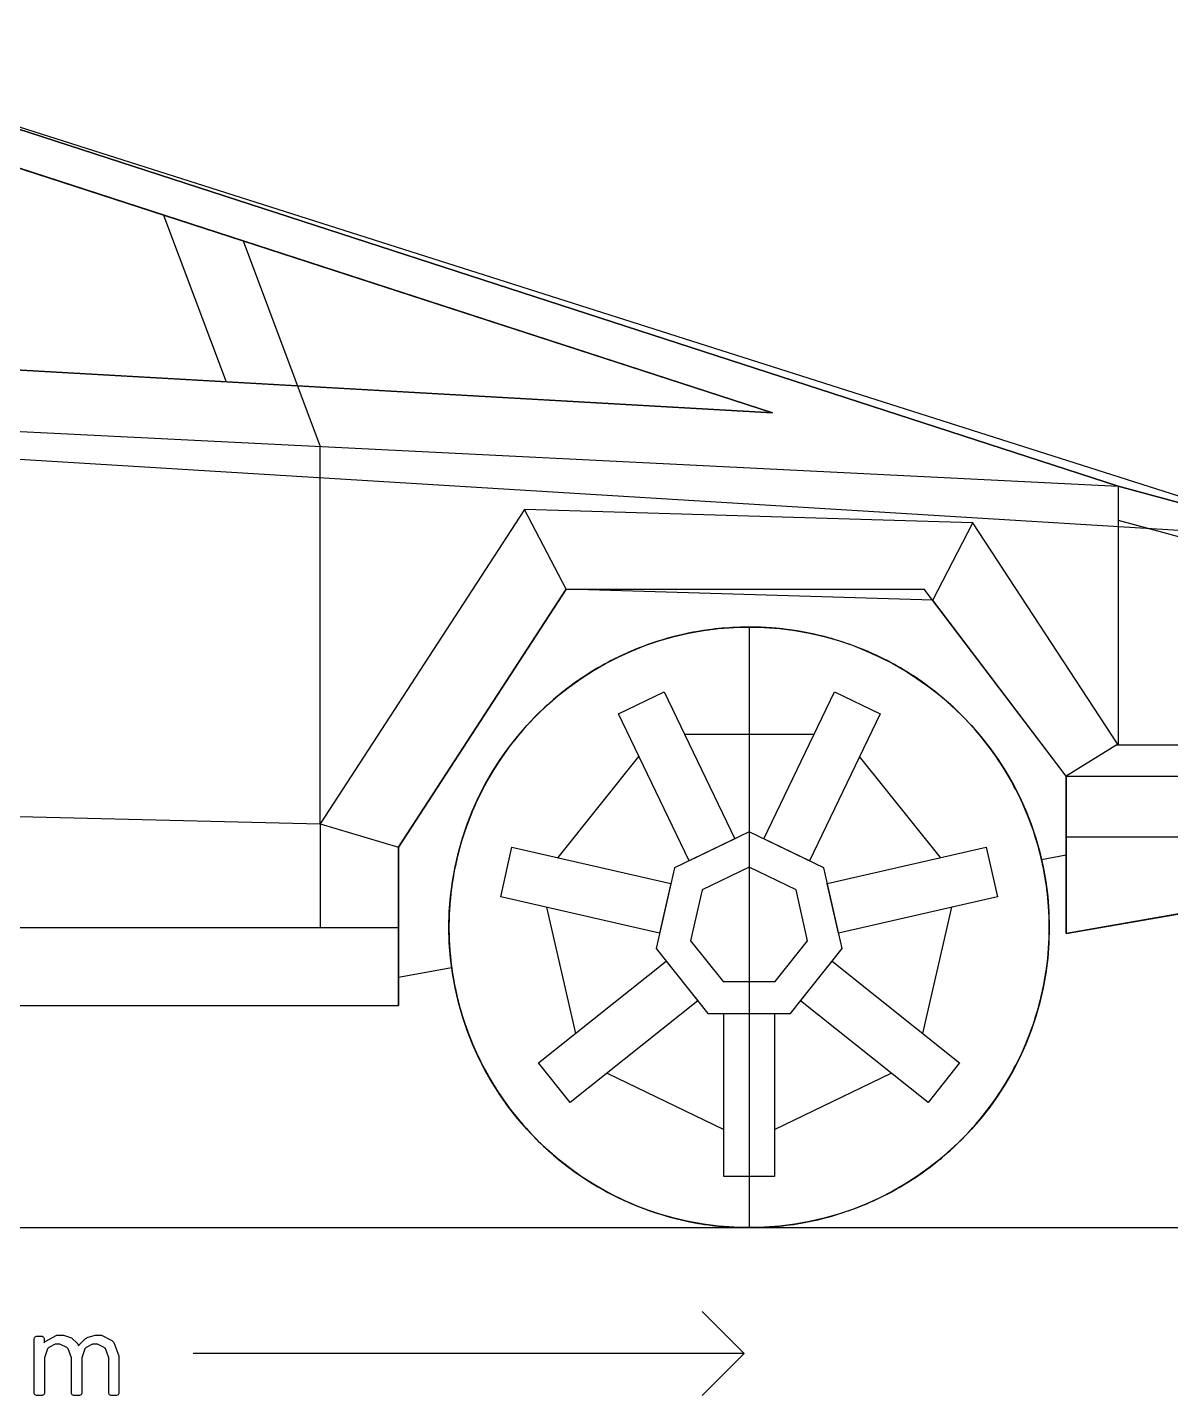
# Model space of a CAD drawing. Header units: millimetres. Extents: x 1207 to 16421, y -1609 to 10563.
# Drawn here: x 10761 to 11169.7, y 3170.8 to 3659.9 of the extents above; entities that cross this region are included whole.
import ezdxf

# ---------------------------------------------------------------- set-up
doc = ezdxf.new("R2010")
doc.units = ezdxf.units.MM
doc.layers.add('blueprint import', color=6, linetype='Continuous')
doc.layers.add('simplify body', color=3, linetype='Continuous')

msp = doc.modelspace()

# ---------------------------------------------------------------- linework, layer by layer
at = {"layer": 'blueprint import'}
for points in [[(10011.633, 3401.163), (9921.655, 3409.33), (9896.898, 3558.284), (10645.901, 3659.891), (11150.959, 3495.889)], [(11219.692, 3477.309), (11150.959, 3495.889), (11150.959, 3495.889), (10645.901, 3659.891), (9896.898, 3558.284)], [(10857.566, 3531.724), (11027.41, 3522.109), (10644.672, 3646.388), (10360.515, 3607.832)], [(10809.679, 3592.809), (10832.043, 3533.127)], [(10838.133, 3583.559), (10865.671, 3510.076)], [(9896.898, 3558.284), (11150.959, 3495.889)], [(10353.142, 3560.322), (10857.566, 3531.724)], [(10865.671, 3375.192), (10865.671, 3510.076)], [(11150.959, 3495.889), (11219.692, 3477.309)], [(11150.959, 3495.889), (11150.959, 3403.472)], [(11150.959, 3403.472), (11099.029, 3482.786), (10938.693, 3487.512), (10865.671, 3375.192), (10865.671, 3338.193)], [(10953.634, 3459.03), (10938.693, 3487.512)], [(11084.762, 3455.166), (11099.029, 3482.786)], [(11150.959, 3483.742), (11222.309, 3464.464)], [(11150.525, 3403.472), (11215.048, 3403.472), (11222.309, 3464.464)], [(11132.342, 3335.975), (11132.342, 3392.196), (11084.762, 3455.166), (10953.634, 3459.03), (10893.693, 3366.884), (10893.693, 3338.193)], [(11042.201, 3407.173), (10995.867, 3407.173)], [(10979.534, 3399.302), (10950.665, 3363.105)], [(11087.424, 3363.105), (11058.544, 3399.302)], [(11150.525, 3403.472), (11132.342, 3392.196)], [(11132.342, 3392.196), (11222.309, 3392.196), (11204.032, 3348.468), (11132.342, 3335.975)], [(10307.916, 3388.744), (10865.671, 3375.192)], [(10865.671, 3375.192), (10893.693, 3366.884)], [(11132.342, 3370.598), (11213.176, 3370.598)], [(10279.883, 3310.253), (10893.693, 3310.253), (10893.693, 3320.342), (10912.676, 3323.828), (10912.817, 3322.698), (10912.995, 3321.591), (10913.182, 3320.459), (10913.584, 3318.196), (10913.808, 3317.064), (10914.042, 3315.935), (10914.29, 3314.803), (10914.537, 3313.648), (10914.809, 3312.516), (10915.397, 3310.253), (10915.717, 3309.124), (10916.045, 3307.968), (10916.729, 3305.705), (10917.12, 3304.574), (10917.472, 3303.442), (10918.295, 3301.181), (10918.697, 3300.05), (10919.146, 3298.918), (10919.58, 3297.81), (10920.052, 3296.679), (10920.536, 3295.573), (10921.031, 3294.442), (10921.527, 3293.334), (10922.56, 3291.117), (10923.103, 3290.035), (10923.67, 3288.927), (10924.235, 3287.828), (10924.824, 3286.747), (10925.438, 3285.663), (10926.051, 3284.601), (10926.663, 3283.519), (10927.323, 3282.444), (10927.949, 3281.386), (10929.315, 3279.31), (10929.984, 3278.263), (10930.694, 3277.225), (10931.411, 3276.213), (10932.141, 3275.188), (10932.883, 3274.173), (10933.626, 3273.172), (10934.404, 3272.182), (10935.194, 3271.18), (10935.985, 3270.216), (10936.771, 3269.234), (10937.586, 3268.294), (10939.26, 3266.385), (10940.096, 3265.464), (10940.957, 3264.534), (10943.608, 3261.811), (10944.516, 3260.951), (10945.424, 3260.08), (10946.341, 3259.22), (10947.272, 3258.384), (10948.226, 3257.545), (10949.171, 3256.698), (10950.124, 3255.886), (10951.102, 3255.097), (10952.068, 3254.307), (10953.069, 3253.516), (10954.06, 3252.763), (10955.061, 3251.998), (10956.075, 3251.253), (10957.087, 3250.523), (10958.115, 3249.831), (10959.149, 3249.12), (10960.187, 3248.427), (10961.236, 3247.741), (10962.296, 3247.085), (10963.358, 3246.436), (10964.415, 3245.799), (10965.491, 3245.163), (10966.572, 3244.551), (10967.634, 3243.971), (10968.718, 3243.384), (10969.824, 3242.796), (10970.909, 3242.253), (10972.03, 3241.71), (10973.136, 3241.156), (10974.243, 3240.639), (10975.351, 3240.144), (10976.461, 3239.672), (10977.569, 3239.188), (10978.698, 3238.717), (10979.83, 3238.269), (10980.937, 3237.833), (10982.069, 3237.431), (10983.2, 3237.021), (10984.332, 3236.621), (10985.461, 3236.23), (10986.593, 3235.865), (10987.748, 3235.524), (10988.88, 3235.194), (10990.012, 3234.853), (10991.143, 3234.534), (10992.272, 3234.24), (10993.428, 3233.945), (10994.56, 3233.674), (10996.823, 3233.178), (10997.954, 3232.944), (10999.086, 3232.72), (11001.347, 3232.318), (11002.478, 3232.132), (11003.61, 3231.977), (11004.718, 3231.812), (11005.847, 3231.658), (11006.955, 3231.528), (11008.086, 3231.41), (11009.194, 3231.293), (11010.299, 3231.211), (11011.411, 3231.117), (11012.493, 3231.046), (11013.601, 3230.976), (11014.695, 3230.939), (11015.805, 3230.891), (11016.889, 3230.87), (11017.951, 3230.87), (11019.033, 3230.846), (11020.234, 3230.87), (11021.413, 3230.87), (11022.614, 3230.915), (11023.83, 3230.963), (11025.029, 3231.022), (11026.254, 3231.093), (11027.458, 3231.187), (11028.672, 3231.269), (11029.921, 3231.41), (11031.135, 3231.541), (11032.36, 3231.682), (11033.608, 3231.836), (11034.846, 3232.023), (11036.071, 3232.201), (11037.32, 3232.425), (11038.56, 3232.659), (11039.809, 3232.885), (11041.069, 3233.133), (11042.318, 3233.402), (11043.567, 3233.697), (11044.829, 3233.993), (11046.077, 3234.31), (11047.313, 3234.64), (11048.586, 3234.981), (11049.824, 3235.372), (11051.073, 3235.761), (11052.322, 3236.137), (11053.581, 3236.571), (11054.83, 3236.997), (11056.068, 3237.455), (11057.317, 3237.905), (11058.544, 3238.376), (11059.78, 3238.882), (11061.029, 3239.401), (11062.243, 3239.942), (11063.468, 3240.485), (11064.695, 3241.052), (11065.92, 3241.64), (11067.132, 3242.229), (11068.335, 3242.841), (11069.536, 3243.465), (11070.729, 3244.125), (11071.928, 3244.785), (11073.107, 3245.458), (11074.284, 3246.164), (11075.464, 3246.883), (11076.619, 3247.613), (11078.928, 3249.099), (11080.059, 3249.9), (11081.189, 3250.665), (11082.32, 3251.479), (11083.43, 3252.291), (11084.514, 3253.13), (11085.622, 3253.99), (11086.681, 3254.85), (11087.765, 3255.734), (11088.827, 3256.642), (11089.874, 3257.545), (11090.912, 3258.466), (11091.938, 3259.398), (11092.952, 3260.351), (11093.94, 3261.316), (11094.941, 3262.297), (11095.908, 3263.286), (11096.863, 3264.287), (11097.817, 3265.301), (11098.762, 3266.315), (11099.689, 3267.362), (11100.597, 3268.4), (11101.481, 3269.46), (11102.365, 3270.533), (11103.249, 3271.615), (11104.085, 3272.701), (11105.76, 3274.916), (11106.55, 3276.046), (11107.336, 3277.153), (11108.103, 3278.309), (11108.881, 3279.44), (11109.623, 3280.596), (11110.342, 3281.775), (11111.074, 3282.952), (11111.743, 3284.132), (11112.43, 3285.298), (11113.112, 3286.499), (11113.735, 3287.678), (11114.371, 3288.903), (11115.008, 3290.091), (11115.598, 3291.319), (11116.187, 3292.52), (11116.752, 3293.745), (11117.295, 3294.985), (11117.814, 3296.21), (11118.333, 3297.446), (11118.828, 3298.67), (11119.334, 3299.919), (11119.779, 3301.157), (11120.229, 3302.406), (11120.663, 3303.644), (11121.065, 3304.893), (11121.478, 3306.166), (11121.867, 3307.404), (11122.221, 3308.653), (11122.585, 3309.888), (11122.905, 3311.161), (11123.222, 3312.41), (11123.539, 3313.648), (11123.81, 3314.921), (11124.082, 3316.157), (11124.353, 3317.405), (11124.577, 3318.643), (11124.801, 3319.892), (11125.014, 3321.141), (11125.214, 3322.381), (11125.368, 3323.63), (11125.555, 3324.855), (11125.683, 3326.091), (11125.826, 3327.316), (11125.93, 3328.532), (11126.05, 3329.757), (11126.145, 3330.98), (11126.202, 3332.205), (11126.276, 3333.397), (11126.321, 3334.598), (11126.369, 3337.003), (11126.369, 3339.665), (11126.345, 3341.138), (11126.276, 3342.634), (11126.202, 3344.12), (11126.121, 3345.617), (11126.004, 3347.137), (11125.874, 3348.646), (11125.709, 3350.167), (11125.533, 3351.709), (11125.318, 3353.216), (11125.072, 3354.76), (11124.825, 3356.294), (11124.553, 3357.834), (11124.26, 3359.391), (11123.941, 3360.935), (11123.587, 3362.468), (11132.342, 3364.082), (11132.342, 3335.975), (11204.032, 3348.468)], [(11123.587, 3362.468), (11132.342, 3364.082)], [(10946.612, 3345.415), (10956.935, 3300.252)], [(11081.143, 3300.252), (11091.455, 3345.415)], [(10279.883, 3338.193), (10893.693, 3338.193)], [(10893.693, 3338.193), (10893.693, 3310.253)], [(10893.693, 3320.342), (10912.676, 3323.828)], [(10279.883, 3310.253), (10893.693, 3310.253)], [(10968.247, 3286.073), (11009.961, 3265.983)], [(11028.107, 3265.983), (11069.856, 3286.073)], [(9911.651, 3230.846), (11213.261, 3230.846)], [(11002.252, 3200.823), (11017.254, 3185.822), (11002.252, 3170.82)], [(11017.254, 3185.822), (10820.306, 3185.822)]]:
    msp.add_lwpolyline(points, dxfattribs=at)
for points in [[(11126.369, 3338.193), (11126.369, 3340.054), (11126.299, 3341.929), (11126.226, 3343.79), (11126.121, 3345.662), (11125.954, 3347.515), (11125.78, 3349.376), (11125.578, 3351.224), (11125.318, 3353.086), (11125.046, 3354.938), (11124.755, 3356.776), (11124.423, 3358.6), (11124.036, 3360.44), (11123.624, 3362.266), (11123.198, 3364.082), (11122.751, 3365.883), (11122.244, 3367.698), (11121.702, 3369.49), (11121.137, 3371.269), (11120.546, 3373.037), (11119.934, 3374.803), (11119.286, 3376.549), (11118.604, 3378.293), (11117.883, 3380), (11117.13, 3381.72), (11116.365, 3383.419), (11115.575, 3385.113), (11114.736, 3386.787), (11113.876, 3388.449), (11112.992, 3390.1), (11112.065, 3391.724), (11111.12, 3393.327), (11110.143, 3394.917), (11109.152, 3396.498), (11108.127, 3398.064), (11107.069, 3399.595), (11105.983, 3401.116), (11104.876, 3402.625), (11103.744, 3404.095), (11102.589, 3405.57), (11101.388, 3407.019), (11100.184, 3408.446), (11098.948, 3409.849), (11097.7, 3411.228), (11096.414, 3412.581), (11095.095, 3413.923), (11093.762, 3415.233), (11092.433, 3416.519), (11091.054, 3417.789), (11089.65, 3419.027), (11086.801, 3421.432), (11085.326, 3422.609), (11083.854, 3423.74), (11082.357, 3424.848), (11080.848, 3425.958), (11079.303, 3426.992), (11077.751, 3428.041), (11076.159, 3429.055), (11074.58, 3430.033), (11072.979, 3430.977), (11071.341, 3431.907), (11069.714, 3432.815), (11068.064, 3433.673), (11066.389, 3434.509), (11064.717, 3435.323), (11063.021, 3436.09), (11061.3, 3436.857), (11059.578, 3437.563), (11057.836, 3438.258), (11056.092, 3438.916), (11054.324, 3439.552), (11052.569, 3440.145), (11050.777, 3440.731), (11048.988, 3441.25), (11047.207, 3441.77), (11045.391, 3442.241), (11043.58, 3442.675), (11041.751, 3443.077), (11039.914, 3443.466), (11038.087, 3443.807), (11036.25, 3444.126), (11034.399, 3444.421), (11032.549, 3444.669), (11030.687, 3444.893), (11028.837, 3445.067), (11026.975, 3445.234), (11025.103, 3445.338), (11023.238, 3445.436), (11021.365, 3445.505), (11019.517, 3445.529), (11017.63, 3445.505), (11015.781, 3445.481), (11013.896, 3445.386), (11012.048, 3445.305), (11010.171, 3445.164), (11008.31, 3444.986), (11006.459, 3444.773), (11004.598, 3444.552), (11002.748, 3444.28), (11000.91, 3443.985), (10999.086, 3443.644), (10997.244, 3443.29), (10995.42, 3442.877), (10993.604, 3442.475), (10991.779, 3441.993), (10989.988, 3441.522), (10988.196, 3441.003), (10986.415, 3440.436), (10984.627, 3439.847), (10982.859, 3439.235), (10981.115, 3438.599), (10979.38, 3437.927), (10977.638, 3437.222), (10975.918, 3436.479), (10974.219, 3435.712), (10972.523, 3434.911), (10970.851, 3434.098), (10969.2, 3433.238), (10967.541, 3432.354), (10965.914, 3431.459), (10964.285, 3430.504), (10962.695, 3429.55), (10961.118, 3428.56), (10959.561, 3427.535), (10957.995, 3426.473), (10956.475, 3425.415), (10954.968, 3424.307), (10953.471, 3423.176), (10952.02, 3422.02), (10950.548, 3420.841), (10949.121, 3419.64), (10947.72, 3418.404), (10946.341, 3417.155), (10944.985, 3415.893), (10943.632, 3414.573), (10942.323, 3413.263), (10941.028, 3411.91), (10939.766, 3410.531), (10938.517, 3409.141), (10937.29, 3407.738), (10936.102, 3406.302), (10934.923, 3404.851), (10933.767, 3403.379), (10932.636, 3401.882), (10931.554, 3400.362), (10930.479, 3398.829), (10929.445, 3397.289), (10928.431, 3395.708), (10927.43, 3394.129), (10926.485, 3392.515), (10925.555, 3390.912), (10924.648, 3389.285), (10923.764, 3387.634), (10922.93, 3385.951), (10922.115, 3384.277), (10921.325, 3382.583), (10920.558, 3380.86), (10919.828, 3379.153), (10919.133, 3377.433), (10918.473, 3375.687), (10917.836, 3373.921), (10917.224, 3372.153), (10916.635, 3370.374), (10916.092, 3368.582), (10915.575, 3366.791), (10915.104, 3364.99), (10914.642, 3363.174), (10914.244, 3361.359), (10913.855, 3359.532), (10913.49, 3357.695), (10913.182, 3355.844), (10912.887, 3354.007), (10912.617, 3352.156), (10912.381, 3350.306), (10912.205, 3348.444), (10912.027, 3346.594), (10911.909, 3344.709), (10911.792, 3342.86), (10911.755, 3340.975), (10911.709, 3339.122), (10911.709, 3337.25), (10911.755, 3335.389), (10911.792, 3333.515), (10911.909, 3331.653), (10912.027, 3329.781), (10912.205, 3327.928), (10912.381, 3326.067), (10912.617, 3324.219), (10912.887, 3322.357), (10913.182, 3320.529), (10913.49, 3318.667), (10913.855, 3316.843), (10914.244, 3315.003), (10914.642, 3313.201), (10915.104, 3311.385), (10915.575, 3309.582), (10916.092, 3307.793), (10916.635, 3306.001), (10917.224, 3304.209), (10917.836, 3302.454), (10918.473, 3300.686), (10919.133, 3298.942), (10919.828, 3297.222), (10920.558, 3295.499), (10921.325, 3293.781), (10922.115, 3292.085), (10922.93, 3290.411), (10923.764, 3288.736), (10924.648, 3287.112), (10925.555, 3285.461), (10926.485, 3283.847), (10927.43, 3282.246), (10928.431, 3280.665), (10929.445, 3279.075), (10930.479, 3277.542), (10931.554, 3276.002), (10932.636, 3274.493), (10933.767, 3272.994), (10934.923, 3271.521), (10936.102, 3270.073), (10937.29, 3268.622), (10938.517, 3267.221), (10939.766, 3265.842), (10941.028, 3264.463), (10942.323, 3263.134), (10943.632, 3261.789), (10946.341, 3259.22), (10947.72, 3257.971), (10949.121, 3256.722), (10950.548, 3255.532), (10952.02, 3254.355), (10953.471, 3253.199), (10954.968, 3252.068), (10956.475, 3250.96), (10957.995, 3249.9), (10959.561, 3248.853), (10961.118, 3247.815), (10962.695, 3246.814), (10964.285, 3245.869), (10965.914, 3244.915), (10967.541, 3244.008), (10969.2, 3243.124), (10970.851, 3242.277), (10972.523, 3241.449), (10974.219, 3240.663), (10975.918, 3239.896), (10977.638, 3239.153), (10979.38, 3238.445), (10981.115, 3237.763), (10982.859, 3237.138), (10984.627, 3236.528), (10986.415, 3235.935), (10988.196, 3235.372), (10989.988, 3234.853), (10991.779, 3234.369), (10993.604, 3233.921), (10995.42, 3233.498), (10997.244, 3233.085), (10999.086, 3232.72), (11000.91, 3232.379), (11002.748, 3232.095), (11004.598, 3231.812), (11006.459, 3231.589), (11008.31, 3231.389), (11010.171, 3231.235), (11012.048, 3231.069), (11013.896, 3230.976), (11015.781, 3230.915), (11017.63, 3230.87), (11019.517, 3230.846), (11021.365, 3230.87), (11023.238, 3230.939), (11025.103, 3231.022), (11026.975, 3231.139), (11028.837, 3231.293), (11030.687, 3231.482), (11032.549, 3231.706), (11034.399, 3231.953), (11036.25, 3232.249), (11038.087, 3232.566), (11039.914, 3232.907), (11041.751, 3233.285), (11043.58, 3233.697), (11045.391, 3234.123), (11047.207, 3234.605), (11048.988, 3235.124), (11050.777, 3235.663), (11052.569, 3236.23), (11054.324, 3236.819), (11056.092, 3237.455), (11057.836, 3238.104), (11059.578, 3238.81), (11061.3, 3239.507), (11063.021, 3240.285), (11064.717, 3241.052), (11066.389, 3241.864), (11068.064, 3242.702), (11069.714, 3243.56), (11071.341, 3244.466), (11072.979, 3245.387), (11074.58, 3246.342), (11076.159, 3247.32), (11077.751, 3248.334), (11079.303, 3249.368), (11080.848, 3250.441), (11082.357, 3251.525), (11083.854, 3252.632), (11085.326, 3253.764), (11086.801, 3254.943), (11088.224, 3256.133), (11089.65, 3257.334), (11091.054, 3258.583), (11092.433, 3259.845), (11093.762, 3261.142), (11095.095, 3262.447), (11096.414, 3263.781), (11097.7, 3265.147), (11098.948, 3266.526), (11100.184, 3267.929), (11101.388, 3269.352), (11102.589, 3270.803), (11103.744, 3272.264), (11104.876, 3273.739), (11105.983, 3275.257), (11107.069, 3276.778), (11108.127, 3278.309), (11109.152, 3279.877), (11110.143, 3281.456), (11111.12, 3283.035), (11112.065, 3284.649), (11112.992, 3286.275), (11113.876, 3287.926), (11114.736, 3289.577), (11115.575, 3291.247), (11116.365, 3292.945), (11117.13, 3294.642), (11117.883, 3296.364), (11118.604, 3298.082), (11119.286, 3299.826), (11119.934, 3301.57), (11120.546, 3303.338), (11121.137, 3305.093), (11121.702, 3306.885), (11122.244, 3308.677), (11122.751, 3310.477), (11123.198, 3312.293), (11123.624, 3314.106), (11124.036, 3315.935), (11124.423, 3317.773), (11124.755, 3319.599), (11125.046, 3321.437), (11125.318, 3323.285), (11125.578, 3325.137), (11125.78, 3326.999), (11125.954, 3328.849), (11126.121, 3330.735), (11126.226, 3332.583), (11126.299, 3334.446), (11126.369, 3336.321), (11126.369, 3338.193)], [(11126.369, 3338.193), (11126.369, 3339.37), (11126.321, 3341.774), (11126.276, 3342.965), (11126.202, 3344.166), (11126.145, 3345.391), (11126.05, 3346.618), (11125.93, 3347.832), (11125.826, 3349.057), (11125.683, 3350.284), (11125.555, 3351.52), (11125.368, 3352.745), (11125.214, 3353.983), (11125.014, 3355.232), (11124.801, 3356.48), (11124.577, 3357.716), (11124.353, 3358.965), (11124.082, 3360.205), (11123.81, 3361.454), (11123.539, 3362.727), (11123.222, 3363.965), (11122.905, 3365.214), (11122.585, 3366.473), (11122.221, 3367.722), (11121.867, 3368.971), (11121.478, 3370.233), (11121.065, 3371.482), (11120.663, 3372.718), (11120.229, 3373.967), (11119.779, 3375.205), (11119.334, 3376.453), (11118.828, 3377.702), (11118.333, 3378.94), (11117.295, 3381.39), (11116.752, 3382.628), (11116.187, 3383.853), (11115.598, 3385.08), (11115.008, 3386.268), (11114.371, 3387.495), (11113.735, 3388.697), (11113.112, 3389.898), (11112.43, 3391.064), (11111.743, 3392.243), (11111.074, 3393.444), (11110.342, 3394.6), (11109.623, 3395.779), (11108.881, 3396.932), (11108.103, 3398.064), (11107.336, 3399.22), (11106.55, 3400.349), (11105.76, 3401.457), (11104.085, 3403.674), (11103.249, 3404.758), (11102.365, 3405.842), (11101.481, 3406.902), (11100.597, 3407.975), (11099.689, 3409.011), (11098.762, 3410.049), (11097.817, 3411.074), (11095.908, 3413.1), (11094.941, 3414.078), (11093.94, 3415.055), (11092.952, 3416.024), (11091.938, 3416.977), (11090.912, 3417.896), (11089.874, 3418.825), (11088.827, 3419.733), (11087.765, 3420.641), (11086.681, 3421.525), (11085.622, 3422.385), (11084.514, 3423.245), (11083.43, 3424.081), (11082.32, 3424.896), (11081.189, 3425.706), (11080.059, 3426.497), (11078.928, 3427.263), (11077.774, 3428.017), (11075.464, 3429.503), (11074.284, 3430.211), (11073.107, 3430.903), (11071.928, 3431.59), (11070.729, 3432.246), (11069.536, 3432.895), (11068.335, 3433.531), (11067.132, 3434.144), (11065.92, 3434.735), (11064.695, 3435.323), (11063.468, 3435.888), (11062.243, 3436.431), (11061.029, 3436.974), (11059.78, 3437.493), (11058.544, 3437.986), (11057.317, 3438.47), (11056.068, 3438.94), (11054.83, 3439.378), (11053.581, 3439.8), (11052.322, 3440.238), (11051.073, 3440.638), (11049.824, 3441.003), (11048.586, 3441.381), (11047.313, 3441.722), (11046.077, 3442.063), (11044.829, 3442.382), (11043.567, 3442.675), (11042.318, 3442.971), (11041.069, 3443.242), (11039.809, 3443.49), (11038.56, 3443.737), (11037.32, 3443.935), (11036.071, 3444.174), (11034.846, 3444.35), (11033.608, 3444.528), (11032.36, 3444.691), (11031.135, 3444.843), (11029.921, 3444.962), (11028.672, 3445.09), (11027.458, 3445.188), (11026.254, 3445.282), (11025.029, 3445.338), (11023.83, 3445.412), (11022.614, 3445.455), (11021.413, 3445.505), (11020.234, 3445.505), (11019.033, 3445.529), (11017.853, 3445.505), (11016.665, 3445.505), (11014.261, 3445.412), (11013.036, 3445.338), (11011.846, 3445.282), (11009.396, 3445.09), (11008.18, 3444.962), (11006.931, 3444.843), (11005.706, 3444.691), (11004.47, 3444.528), (11003.245, 3444.35), (11002.005, 3444.174), (11000.756, 3443.935), (10999.507, 3443.737), (10998.271, 3443.49), (10997.022, 3443.242), (10995.761, 3442.971), (10993.263, 3442.382), (10992.001, 3442.063), (10990.752, 3441.722), (10989.516, 3441.381), (10988.244, 3441.003), (10987.006, 3440.638), (10985.757, 3440.238), (10984.508, 3439.8), (10983.27, 3439.378), (10982.021, 3438.94), (10980.783, 3438.47), (10979.534, 3437.986), (10978.285, 3437.493), (10977.073, 3436.974), (10975.825, 3436.431), (10974.597, 3435.888), (10973.383, 3435.323), (10972.158, 3434.735), (10970.955, 3434.144), (10969.743, 3433.531), (10968.542, 3432.895), (10967.339, 3432.246), (10966.138, 3431.59), (10964.958, 3430.903), (10963.792, 3430.211), (10962.615, 3429.503), (10960.304, 3428.017), (10959.149, 3427.263), (10958.017, 3426.497), (10956.885, 3425.706), (10954.672, 3424.081), (10953.565, 3423.245), (10952.479, 3422.385), (10951.384, 3421.525), (10950.326, 3420.641), (10948.202, 3418.825), (10947.179, 3417.896), (10946.141, 3416.977), (10945.129, 3416.024), (10944.125, 3415.055), (10943.137, 3414.078), (10942.16, 3413.1), (10941.204, 3412.086), (10940.262, 3411.074), (10939.306, 3410.049), (10938.398, 3409.011), (10937.481, 3407.975), (10936.597, 3406.902), (10935.714, 3405.842), (10933.993, 3403.674), (10933.155, 3402.566), (10931.528, 3400.349), (10930.74, 3399.22), (10929.964, 3398.064), (10929.198, 3396.932), (10928.455, 3395.779), (10927.723, 3394.6), (10927.028, 3393.444), (10926.322, 3392.243), (10925.649, 3391.064), (10924.965, 3389.898), (10923.692, 3387.495), (10923.092, 3386.268), (10922.48, 3385.08), (10921.348, 3382.628), (10920.784, 3381.39), (10920.265, 3380.165), (10919.735, 3378.94), (10919.239, 3377.702), (10918.295, 3375.205), (10917.836, 3373.967), (10917.411, 3372.718), (10917, 3371.482), (10916.601, 3370.233), (10916.212, 3368.971), (10915.847, 3367.722), (10915.506, 3366.473), (10915.174, 3365.214), (10914.857, 3363.965), (10914.537, 3362.727), (10914.266, 3361.454), (10913.996, 3360.205), (10913.749, 3358.965), (10913.49, 3357.716), (10913.265, 3356.48), (10913.065, 3355.232), (10912.887, 3353.983), (10912.7, 3352.745), (10912.546, 3351.52), (10912.381, 3350.284), (10912.25, 3349.057), (10912.133, 3347.832), (10912.05, 3346.618), (10911.864, 3344.166), (10911.816, 3342.965), (10911.779, 3341.774), (10911.733, 3340.573), (10911.709, 3339.37), (10911.709, 3337.003), (10911.733, 3335.802), (10911.779, 3334.598), (10911.816, 3333.397), (10911.864, 3332.205), (10912.05, 3329.757), (10912.133, 3328.532), (10912.25, 3327.316), (10912.381, 3326.091), (10912.546, 3324.855), (10912.7, 3323.63), (10912.887, 3322.381), (10913.065, 3321.141), (10913.265, 3319.892), (10913.49, 3318.643), (10913.749, 3317.405), (10913.996, 3316.157), (10914.266, 3314.921), (10914.537, 3313.648), (10914.857, 3312.41), (10915.174, 3311.161), (10915.506, 3309.888), (10915.847, 3308.653), (10916.212, 3307.404), (10916.601, 3306.166), (10917, 3304.893), (10917.411, 3303.644), (10917.836, 3302.406), (10918.295, 3301.157), (10918.768, 3299.919), (10919.239, 3298.67), (10919.735, 3297.446), (10920.265, 3296.21), (10920.784, 3294.985), (10921.348, 3293.745), (10921.915, 3292.52), (10922.48, 3291.319), (10923.092, 3290.091), (10923.692, 3288.903), (10924.328, 3287.678), (10924.965, 3286.499), (10925.649, 3285.298), (10926.322, 3284.132), (10927.028, 3282.952), (10927.723, 3281.775), (10928.455, 3280.596), (10929.198, 3279.44), (10929.964, 3278.309), (10930.74, 3277.153), (10931.528, 3276.046), (10932.343, 3274.916), (10933.155, 3273.809), (10933.993, 3272.701), (10935.714, 3270.533), (10936.597, 3269.46), (10937.481, 3268.4), (10938.398, 3267.362), (10939.306, 3266.315), (10940.262, 3265.301), (10941.204, 3264.287), (10942.16, 3263.286), (10943.137, 3262.297), (10944.125, 3261.316), (10945.129, 3260.351), (10946.141, 3259.398), (10947.179, 3258.466), (10948.202, 3257.545), (10950.326, 3255.734), (10951.384, 3254.85), (10952.479, 3253.99), (10953.565, 3253.13), (10954.672, 3252.291), (10956.885, 3250.665), (10958.017, 3249.9), (10959.149, 3249.099), (10961.459, 3247.613), (10962.615, 3246.883), (10963.792, 3246.164), (10964.958, 3245.458), (10966.138, 3244.785), (10968.542, 3243.465), (10969.743, 3242.841), (10970.955, 3242.229), (10972.158, 3241.64), (10973.383, 3241.052), (10974.597, 3240.485), (10975.825, 3239.942), (10977.073, 3239.401), (10978.285, 3238.882), (10979.534, 3238.376), (10980.783, 3237.905), (10982.021, 3237.455), (10983.27, 3236.997), (10984.508, 3236.571), (10985.757, 3236.137), (10987.006, 3235.761), (10988.244, 3235.372), (10989.516, 3234.981), (10990.752, 3234.64), (10992.001, 3234.31), (10993.263, 3233.993), (10995.761, 3233.402), (10997.022, 3233.133), (10998.271, 3232.885), (10999.507, 3232.659), (11000.756, 3232.425), (11002.005, 3232.201), (11003.245, 3232.023), (11004.47, 3231.836), (11005.706, 3231.682), (11006.931, 3231.541), (11008.18, 3231.41), (11009.396, 3231.269), (11010.621, 3231.187), (11011.846, 3231.093), (11013.036, 3231.022), (11014.261, 3230.963), (11016.665, 3230.87), (11017.853, 3230.87), (11019.033, 3230.846), (11020.234, 3230.87), (11021.413, 3230.87), (11022.614, 3230.915), (11023.83, 3230.963), (11025.029, 3231.022), (11026.254, 3231.093), (11027.458, 3231.187), (11028.672, 3231.269), (11029.921, 3231.41), (11031.135, 3231.541), (11032.36, 3231.682), (11033.608, 3231.836), (11034.846, 3232.023), (11036.071, 3232.201), (11037.32, 3232.425), (11038.56, 3232.659), (11039.809, 3232.885), (11041.069, 3233.133), (11042.318, 3233.402), (11043.567, 3233.697), (11044.829, 3233.993), (11046.077, 3234.31), (11047.313, 3234.64), (11048.586, 3234.981), (11049.824, 3235.372), (11051.073, 3235.761), (11052.322, 3236.137), (11053.581, 3236.571), (11054.83, 3236.997), (11056.068, 3237.455), (11057.317, 3237.905), (11058.544, 3238.376), (11059.78, 3238.882), (11061.029, 3239.401), (11062.243, 3239.942), (11063.468, 3240.485), (11064.695, 3241.052), (11065.92, 3241.64), (11067.132, 3242.229), (11068.335, 3242.841), (11069.536, 3243.465), (11070.729, 3244.125), (11071.928, 3244.785), (11073.107, 3245.458), (11074.284, 3246.164), (11075.464, 3246.883), (11076.619, 3247.613), (11078.928, 3249.099), (11080.059, 3249.9), (11081.189, 3250.665), (11082.32, 3251.479), (11083.43, 3252.291), (11084.514, 3253.13), (11085.622, 3253.99), (11086.681, 3254.85), (11087.765, 3255.734), (11088.827, 3256.642), (11089.874, 3257.545), (11090.912, 3258.466), (11091.938, 3259.398), (11092.952, 3260.351), (11093.94, 3261.316), (11094.941, 3262.297), (11095.908, 3263.286), (11096.863, 3264.287), (11097.817, 3265.301), (11098.762, 3266.315), (11099.689, 3267.362), (11100.597, 3268.4), (11101.481, 3269.46), (11102.365, 3270.533), (11103.249, 3271.615), (11104.085, 3272.701), (11105.76, 3274.916), (11106.55, 3276.046), (11107.336, 3277.153), (11108.103, 3278.309), (11108.881, 3279.44), (11109.623, 3280.596), (11110.342, 3281.775), (11111.074, 3282.952), (11111.743, 3284.132), (11112.43, 3285.298), (11113.112, 3286.499), (11113.735, 3287.678), (11114.371, 3288.903), (11115.008, 3290.091), (11115.598, 3291.319), (11116.187, 3292.52), (11116.752, 3293.745), (11117.295, 3294.985), (11117.814, 3296.21), (11118.333, 3297.446), (11118.828, 3298.67), (11119.334, 3299.919), (11119.779, 3301.157), (11120.229, 3302.406), (11120.663, 3303.644), (11121.065, 3304.893), (11121.478, 3306.166), (11121.867, 3307.404), (11122.221, 3308.653), (11122.585, 3309.888), (11122.905, 3311.161), (11123.222, 3312.41), (11123.539, 3313.648), (11123.81, 3314.921), (11124.082, 3316.157), (11124.353, 3317.405), (11124.577, 3318.643), (11124.801, 3319.892), (11125.014, 3321.141), (11125.214, 3322.381), (11125.368, 3323.63), (11125.555, 3324.855), (11125.683, 3326.091), (11125.826, 3327.316), (11125.93, 3328.532), (11126.05, 3329.757), (11126.145, 3330.98), (11126.202, 3332.205), (11126.276, 3333.397), (11126.321, 3334.598), (11126.369, 3337.003), (11126.369, 3338.193)], [(10972.289, 3414.466), (10988.645, 3422.337), (11013.933, 3369.818), (10997.576, 3361.949), (10972.289, 3414.466)], [(11024.241, 3369.855), (11049.529, 3422.374), (11065.883, 3414.503), (11040.596, 3361.982), (11024.241, 3369.855)], [(10985.778, 3330.591), (11004.246, 3307.449), (11033.832, 3307.449), (11052.298, 3330.591), (11045.713, 3359.463), (11019.033, 3372.316), (10992.368, 3359.463), (10985.778, 3330.591)], [(10930.21, 3349.129), (10934.241, 3366.814), (10991.058, 3353.852), (10987.019, 3336.166), (10930.21, 3349.129)], [(11046.961, 3353.852), (11103.781, 3366.814), (11107.81, 3349.129), (11050.99, 3336.153), (11046.961, 3353.852)], [(10998.104, 3333.397), (11009.713, 3318.832), (11028.355, 3318.832), (11039.959, 3333.397), (11035.824, 3351.565), (11019.033, 3359.662), (11002.252, 3351.565), (10998.104, 3333.397)], [(10943.76, 3289.798), (10989.327, 3326.139), (11000.639, 3311.952), (10955.074, 3275.611), (10943.76, 3289.798)], [(11037.429, 3311.893), (11048.74, 3326.067), (11094.305, 3289.74), (11082.994, 3275.553), (11037.429, 3311.893)], [(11009.961, 3307.449), (11028.107, 3307.449), (11028.107, 3249.168), (11009.961, 3249.168), (11009.961, 3307.449)], [(10763.676, 3171.068), (10763.628, 3171.116), (10763.404, 3171.598), (10763.404, 3171.752), (10763.404, 3191.052), (10763.404, 3191.23), (10763.628, 3191.688), (10763.676, 3191.725), (10763.721, 3191.773), (10764.193, 3191.997), (10764.358, 3191.997), (10766.078, 3191.997), (10766.23, 3191.997), (10766.68, 3191.773), (10766.725, 3191.725), (10766.762, 3191.688), (10766.986, 3191.217), (10766.986, 3191.052), (10766.986, 3189.673), (10767.351, 3190.135), (10771.534, 3192.409), (10772.937, 3192.409), (10773.89, 3192.409), (10776.755, 3191.478), (10778.97, 3189.284), (10779.288, 3188.652), (10779.453, 3188.932), (10781.763, 3191.217), (10782.068, 3191.384), (10782.363, 3191.558), (10785.178, 3192.409), (10786.123, 3192.409), (10787.476, 3192.409), (10791.222, 3190.511), (10791.578, 3190.122), (10791.919, 3189.747), (10793.7, 3185.079), (10793.7, 3183.511), (10793.7, 3171.752), (10793.7, 3171.587), (10793.464, 3171.116), (10793.429, 3171.068), (10793.379, 3171.033), (10792.897, 3170.799), (10792.743, 3170.799), (10791.012, 3170.799), (10790.833, 3170.799), (10790.364, 3171.033), (10790.33, 3171.068), (10790.282, 3171.116), (10790.058, 3171.598), (10790.058, 3171.752), (10790.058, 3183.157), (10790.058, 3184.325), (10788.94, 3187.59), (10788.724, 3187.811), (10788.49, 3188.048), (10785.992, 3189.214), (10785.169, 3189.214), (10784.318, 3189.214), (10782.035, 3188.013), (10781.796, 3187.768), (10781.562, 3187.529), (10780.397, 3184.256), (10780.397, 3183.157), (10780.397, 3171.752), (10780.397, 3171.587), (10780.158, 3171.116), (10780.126, 3171.068), (10780.076, 3171.033), (10779.594, 3170.799), (10779.44, 3170.799), (10777.661, 3170.799), (10777.485, 3170.799), (10777.024, 3171.033), (10776.979, 3171.068), (10776.931, 3171.116), (10776.707, 3171.598), (10776.707, 3171.752), (10776.707, 3183.157), (10776.707, 3184.325), (10775.528, 3187.553), (10775.304, 3187.787), (10775.07, 3188.035), (10772.628, 3189.214), (10771.818, 3189.214), (10770.969, 3189.214), (10768.684, 3188.035), (10768.447, 3187.787), (10768.211, 3187.553), (10767.044, 3184.288), (10767.044, 3183.194), (10767.044, 3171.752), (10767.044, 3171.587), (10766.823, 3171.116), (10766.773, 3171.068), (10766.725, 3171.033), (10766.256, 3170.799), (10766.102, 3170.799), (10764.312, 3170.799), (10764.24, 3170.807), (10763.721, 3171.033), (10763.676, 3171.068)]]:
    msp.add_lwpolyline(points, close=True, dxfattribs=at)
at = {"layer": 'simplify body'}
for p, q in [((11219.692, 3477.309), (10645.901, 3659.891)), ((10644.672, 3646.388), (11027.41, 3522.109)), ((9896.898, 3558.284), (11219.692, 3477.309)), ((11027.41, 3522.109), (10353.143, 3560.322)), ((10893.693, 3366.884), (10953.634, 3459.03)), ((10953.634, 3459.03), (11081.673, 3459.03)), ((11132.342, 3392.196), (11081.673, 3459.03)), ((11019.034, 3445.529), (11019.034, 3230.846)), ((11132.342, 3392.196), (11132.342, 3335.975)), ((10893.693, 3310.253), (10893.693, 3366.884)), ((11132.342, 3335.975), (11204.032, 3348.468)), ((10279.883, 3310.253), (10893.693, 3310.253))]:
    msp.add_line(p, q, dxfattribs=at)
msp.add_circle((11019.034, 3338.187), 107.335, dxfattribs=at)

doc.saveas('drawing.dxf')
